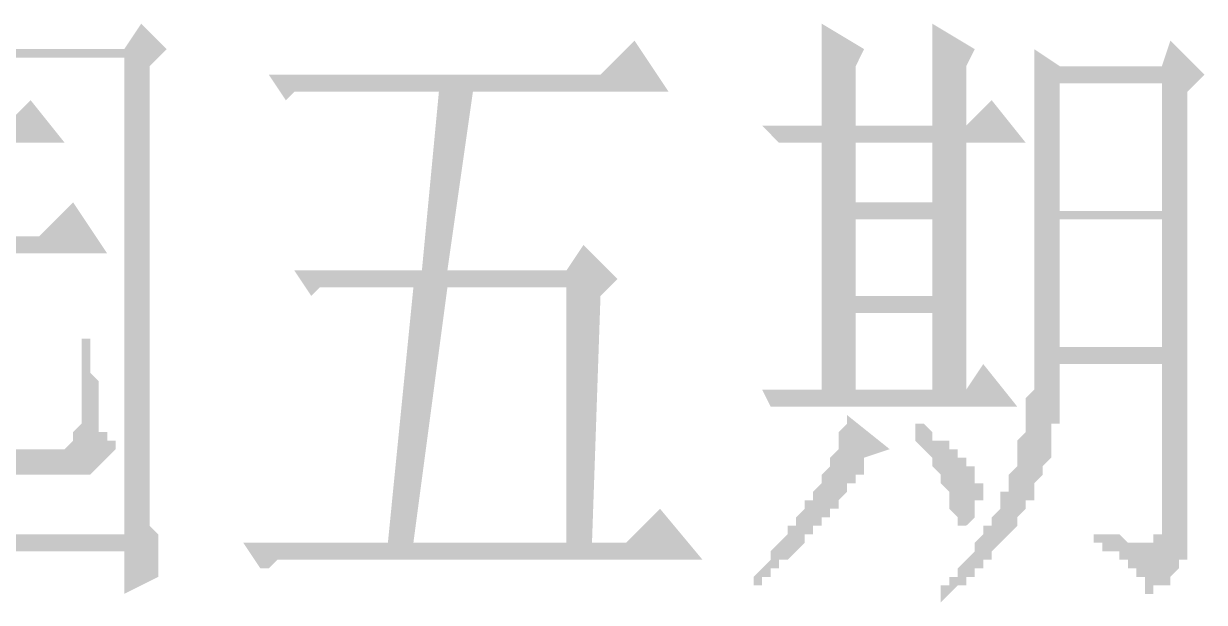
# Model space of a CAD drawing. Header units: inches. Extents: x 11 to 286, y 6 to 196.
# Drawn here: x 264.48 to 270.35, y 134.25 to 137.13 of the extents above; entities that cross this region are included whole.
import ezdxf

# ---------------------------------------------------------------- set-up
doc = ezdxf.new("R2010")
doc.units = ezdxf.units.IN
doc.header["$MEASUREMENT"] = 0
doc.layers.add('PDF_实体填充', color=7, linetype='Continuous', true_color=0xffffff)

msp = doc.modelspace()

# ---------------------------------------------------------------- hatches: boundary and pattern name
at = {"layer": 'PDF_实体填充', "transparency": 33554559}
h = msp.add_hatch(color=7, dxfattribs=at)
h.paths.add_polyline_path([(263.2004, 134.2954), (263.2004, 134.2954), (263.2004, 134.3378), (263.2004, 134.3801), (263.2004, 134.3801), (263.2004, 134.4224), (263.2004, 134.4648), (263.2004, 134.5071), (263.2004, 134.5071), (263.2004, 134.5494), (263.2004, 134.5918), (263.2004, 134.6341), (263.2004, 134.6341), (263.2004, 134.6764), (263.2004, 134.7188), (263.2004, 134.7611), (263.2004, 136.6661), (263.2004, 136.7084), (263.2004, 136.7508), (263.2004, 136.7508), (263.2004, 136.7931), (263.2004, 136.8354), (263.2004, 136.8354), (263.2004, 136.8778), (263.2004, 136.9201), (263.2004, 136.9624), (263.2004, 137.0048), (263.2004, 137.0048), (263.2004, 137.0471), (263.2004, 137.0894), (263.2004, 137.1318), (263.2004, 137.1318), (263.3698, 137.0048), (264.9784, 137.0048), (265.0631, 137.1318), (265.1901, 137.0048), (265.1054, 136.9201), (265.1054, 134.9304), (265.1054, 134.8881), (265.1054, 134.8458), (265.1054, 134.8458), (265.1054, 134.8034), (265.1054, 134.7611), (265.1054, 134.7611), (265.1054, 134.7188), (265.1054, 134.6764), (265.1054, 134.6341), (265.1054, 134.6341), (265.1478, 134.5918), (265.1478, 134.5494), (265.1478, 134.5071), (265.1478, 134.4648), (265.1478, 134.4648), (265.1478, 134.4224), (265.1478, 134.3801), (264.9784, 134.2954), (264.9784, 134.5071), (263.3274, 134.5071), (263.3274, 134.3378), (263.2004, 134.2954)], flags=0)
h.paths.add_polyline_path([(263.3274, 136.9624), (263.3274, 134.5918), (264.9784, 134.5918), (264.9784, 136.9624), (263.3274, 136.9624)], flags=0)
h.paths.add_polyline_path([(263.6238, 136.6238), (264.3858, 136.6238), (264.5128, 136.7508), (264.6821, 136.5391), (263.9201, 136.5391), (263.9201, 136.5391), (263.8778, 136.5391), (263.8354, 136.5391), (263.8354, 136.5391), (263.7931, 136.5391), (263.7508, 136.5391), (263.7508, 136.4968), (263.7084, 136.4968), (263.7084, 136.4968), (263.6238, 136.6238)], flags=0)
h.paths.add_polyline_path([(263.4121, 136.0734), (264.5551, 136.0734), (264.7244, 136.2428), (264.8938, 135.9888), (264.3858, 135.9888), (264.3858, 135.1844), (264.3858, 135.1421), (264.3858, 135.1421), (264.3858, 135.0998), (264.3858, 135.0574), (264.4281, 135.0574), (264.4281, 135.0574), (264.4281, 135.0151), (264.4704, 135.0151), (264.4704, 135.0151), (264.5128, 135.0151), (264.5128, 135.0151), (264.6821, 135.0151), (264.6821, 135.0151), (264.7244, 135.0574), (264.7244, 135.0574), (264.7244, 135.0574), (264.7244, 135.0998), (264.7668, 135.1421), (264.7668, 135.1844), (264.7668, 135.2268), (264.7668, 135.2268), (264.7668, 135.2691), (264.7668, 135.3114), (264.7668, 135.3114), (264.7668, 135.3538), (264.7668, 135.3961), (264.7668, 135.4384), (264.7668, 135.4384), (264.7668, 135.4808), (264.7668, 135.5231), (264.7668, 135.5654), (264.8091, 135.5654), (264.8091, 135.5231), (264.8091, 135.4808), (264.8091, 135.4808), (264.8091, 135.4384), (264.8091, 135.3961), (264.8514, 135.3538), (264.8514, 135.3538), (264.8514, 135.3114), (264.8514, 135.2691), (264.8514, 135.2268), (264.8514, 135.2268), (264.8514, 135.1844), (264.8514, 135.1421), (264.8514, 135.0998), (264.8938, 135.0998), (264.8938, 135.0574), (264.9361, 135.0574), (264.9361, 135.0574), (264.9361, 135.0574), (264.9361, 135.0151), (264.9361, 135.0151), (264.8938, 134.9728), (264.8938, 134.9728), (264.8514, 134.9304), (264.8514, 134.9304), (264.8514, 134.9304), (264.8091, 134.8881), (264.7668, 134.8881), (264.7668, 134.8881), (264.7244, 134.8881), (264.7244, 134.8881), (264.4281, 134.8881), (264.3858, 134.8881), (264.3858, 134.8881), (264.3434, 134.8881), (264.3434, 134.9304), (264.3011, 134.9304), (264.3011, 134.9304), (264.3011, 134.9728), (264.2588, 134.9728), (264.2588, 135.0151), (264.2588, 135.0151), (264.2588, 135.0574), (264.2588, 135.0998), (264.2588, 135.0998), (264.2588, 135.1421), (264.2588, 135.1844), (264.2588, 135.9888), (263.9624, 135.9888), (263.9624, 135.9464), (263.9624, 135.9041), (263.9624, 135.8618), (263.9624, 135.8194), (263.9624, 135.7771), (263.9624, 135.7348), (263.9624, 135.6924), (263.9624, 135.6924), (263.9624, 135.6501), (263.9624, 135.6078), (263.9624, 135.5654), (263.9201, 135.5231), (263.9201, 135.5231), (263.9201, 135.4808), (263.9201, 135.4384), (263.9201, 135.3961), (263.9201, 135.3961), (263.9201, 135.3538), (263.8778, 135.3538), (263.8778, 135.3114), (263.8778, 135.2691), (263.8778, 135.2691), (263.8778, 135.2268), (263.8778, 135.2268), (263.8354, 135.1844), (263.8354, 135.1844), (263.8354, 135.1421), (263.8354, 135.1421), (263.7931, 135.1421), (263.7931, 135.0998), (263.7931, 135.0574), (263.7508, 135.0574), (263.7508, 135.0151), (263.7508, 135.0151), (263.7084, 134.9728), (263.7084, 134.9728), (263.6661, 134.9304), (263.6661, 134.9304), (263.6238, 134.8881), (263.6238, 134.8881), (263.6238, 134.8458), (263.5814, 134.8458), (263.5814, 134.8034), (263.5391, 134.8034), (263.5391, 134.7611), (263.4968, 134.7611), (263.4968, 134.7611), (263.4544, 134.7188), (263.4544, 134.7188), (263.4121, 134.7188), (263.4121, 134.7188), (263.4121, 134.7611), (263.4544, 134.7611), (263.4544, 134.8034), (263.4968, 134.8034), (263.4968, 134.8458), (263.5391, 134.8458), (263.5391, 134.8881), (263.5814, 134.8881), (263.5814, 134.9304), (263.5814, 134.9728), (263.6238, 134.9728), (263.6238, 135.0151), (263.6238, 135.0151), (263.6661, 135.0574), (263.6661, 135.0574), (263.6661, 135.0998), (263.7084, 135.1421), (263.7084, 135.1421), (263.7084, 135.1844), (263.7508, 135.2268), (263.7508, 135.2268), (263.7508, 135.2268), (263.7508, 135.2691), (263.7508, 135.2691), (263.7508, 135.3114), (263.7508, 135.3114), (263.7931, 135.3538), (263.7931, 135.3961), (263.7931, 135.3961), (263.7931, 135.4384), (263.7931, 135.4808), (263.7931, 135.4808), (263.7931, 135.5231), (263.7931, 135.5654), (263.7931, 135.5654), (263.8354, 135.6078), (263.8354, 135.6501), (263.8354, 135.6924), (263.8354, 135.7348), (263.8354, 135.7348), (263.8354, 135.7771), (263.8354, 135.8194), (263.8354, 135.8618), (263.8354, 135.9041), (263.8354, 135.9464), (263.8354, 135.9888), (263.8354, 135.9888), (263.7508, 135.9888), (263.7084, 135.9888), (263.6661, 135.9888), (263.6661, 135.9888), (263.6238, 135.9888), (263.5814, 135.9888), (263.5814, 135.9888), (263.5391, 135.9888), (263.5391, 135.9464), (263.4968, 135.9464), (263.4968, 135.9464), (263.4121, 136.0734), (263.4121, 136.0734)], flags=0)
h = msp.add_hatch(color=7, dxfattribs=at)
h.paths.add_polyline_path([(268.6191, 136.5391), (268.6191, 136.2428), (269.0001, 136.2428), (269.0001, 136.5391), (268.6191, 136.5391)], flags=0)
h.paths.add_polyline_path([(268.6191, 136.1581), (268.6191, 135.7771), (269.0001, 135.7771), (269.0001, 136.1581), (268.6191, 136.1581)], flags=0)
h.paths.add_polyline_path([(268.6191, 135.6924), (268.6191, 135.3114), (269.0001, 135.3114), (269.0001, 135.6924), (268.6191, 135.6924)], flags=0)
h.paths.add_polyline_path([(268.4498, 136.6238), (268.4498, 136.6661), (268.4498, 136.7084), (268.4498, 136.7508), (268.4498, 136.7508), (268.4498, 136.7931), (268.4498, 136.8354), (268.4498, 136.8778), (268.4498, 136.9201), (268.4498, 136.9201), (268.4498, 136.9624), (268.4498, 137.0048), (268.4498, 137.0471), (268.4498, 137.0471), (268.4498, 137.0894), (268.4498, 137.0894), (268.4498, 137.1318), (268.4498, 137.1318), (268.6614, 137.0048), (268.6191, 136.9201), (268.6191, 136.6238), (269.0001, 136.6238), (269.0001, 136.6661), (269.0001, 136.6661), (269.0001, 136.7084), (269.0001, 136.7508), (269.0001, 136.7508), (269.0001, 136.7931), (269.0001, 136.8354), (269.0001, 136.8778), (269.0001, 136.8778), (269.0001, 136.9201), (269.0001, 136.9624), (269.0001, 137.0048), (269.0001, 137.0471), (269.0001, 137.0471), (269.0001, 137.0894), (269.0001, 137.1318), (269.0001, 137.1318), (269.2118, 137.0048), (269.1694, 136.9201), (269.1694, 136.6238), (269.1694, 136.6238), (269.2964, 136.7508), (269.4658, 136.5391), (269.1694, 136.5391), (269.1694, 135.3114), (269.1694, 135.3114), (269.2541, 135.4384), (269.4234, 135.2268), (268.3651, 135.2268), (268.1958, 135.2268), (268.1534, 135.3114), (268.4498, 135.3114), (268.4498, 136.5391), (268.3651, 136.5391), (268.2381, 136.5391), (268.1534, 136.6238), (268.4498, 136.6238)], flags=0)
h.paths.add_polyline_path([(268.5768, 135.1844), (268.7884, 135.0151), (268.6614, 134.9728), (268.6614, 134.9304), (268.6614, 134.8881), (268.6191, 134.8881), (268.6191, 134.8458), (268.5768, 134.8458), (268.5768, 134.8034), (268.5344, 134.7611), (268.5344, 134.7611), (268.5344, 134.7188), (268.4921, 134.7188), (268.4921, 134.6764), (268.4498, 134.6764), (268.4498, 134.6341), (268.4074, 134.6341), (268.4074, 134.5918), (268.3651, 134.5918), (268.3651, 134.5494), (268.3651, 134.5494), (268.3228, 134.5071), (268.3228, 134.5071), (268.2804, 134.4648), (268.2804, 134.4648), (268.2381, 134.4648), (268.2381, 134.4224), (268.1958, 134.4224), (268.1958, 134.3801), (268.1534, 134.3801), (268.1534, 134.3801), (268.1534, 134.3378), (268.1111, 134.3378), (268.1111, 134.3801), (268.1111, 134.3801), (268.1534, 134.4224), (268.1534, 134.4224), (268.1958, 134.4648), (268.1958, 134.5071), (268.1958, 134.5071), (268.2381, 134.5494), (268.2381, 134.5494), (268.2804, 134.5918), (268.2804, 134.5918), (268.2804, 134.6341), (268.3228, 134.6341), (268.3228, 134.6764), (268.3651, 134.7188), (268.3651, 134.7188), (268.3651, 134.7611), (268.3651, 134.7611), (268.4074, 134.7611), (268.4074, 134.8034), (268.4074, 134.8034), (268.4498, 134.8458), (268.4498, 134.8881), (268.4498, 134.8881), (268.4921, 134.9304), (268.4921, 134.9728), (268.4921, 134.9728), (268.5344, 135.0151), (268.5344, 135.0574), (268.5344, 135.0574), (268.5344, 135.0998), (268.5768, 135.1421), (268.5768, 135.1421), (268.5768, 135.1844), (268.5768, 135.1844), (268.5768, 135.1844)], flags=0)
h.paths.add_polyline_path([(268.9154, 135.1421), (268.9578, 135.1421), (269.0001, 135.0998), (269.0001, 135.0574), (269.0424, 135.0574), (269.0848, 135.0574), (269.0848, 135.0151), (269.1271, 135.0151), (269.1271, 134.9728), (269.1694, 134.9728), (269.1694, 134.9728), (269.1694, 134.9304), (269.1694, 134.9304), (269.2118, 134.9304), (269.2118, 134.9304), (269.2118, 134.8881), (269.2118, 134.8458), (269.2541, 134.8458), (269.2541, 134.8034), (269.2541, 134.7611), (269.2118, 134.7611), (269.2118, 134.7188), (269.2118, 134.6764), (269.2118, 134.6764), (269.1694, 134.6341), (269.1694, 134.6341), (269.1694, 134.6341), (269.1271, 134.6341), (269.1271, 134.6341), (269.1271, 134.6764), (269.0848, 134.7188), (269.0848, 134.7188), (269.0848, 134.7611), (269.0848, 134.7611), (269.0848, 134.8034), (269.0848, 134.8034), (269.0424, 134.8458), (269.0424, 134.8458), (269.0424, 134.8881), (269.0001, 134.9304), (269.0001, 134.9304), (269.0001, 134.9728), (268.9578, 135.0151), (268.9578, 135.0151), (268.9154, 135.0574), (268.9154, 135.0998), (268.9154, 135.1421), (268.9154, 135.1421)], flags=0)
h.paths.add_polyline_path([(269.6351, 136.8354), (269.6351, 136.2004), (270.1431, 136.2004), (270.1431, 136.8354), (269.6351, 136.8354)], flags=0)
h.paths.add_polyline_path([(269.6351, 136.1581), (269.6351, 136.1158), (269.6351, 136.0734), (269.6351, 136.0311), (269.6351, 135.9888), (269.6351, 135.9888), (269.6351, 135.9464), (269.6351, 135.9041), (269.6351, 135.8618), (269.6351, 135.8194), (269.6351, 135.8194), (269.6351, 135.7771), (269.6351, 135.7348), (269.6351, 135.6924), (269.6351, 135.6924), (269.6351, 135.6501), (269.6351, 135.6078), (269.6351, 135.6078), (269.6351, 135.5654), (269.6351, 135.5231), (269.6351, 135.5231), (270.1431, 135.5231), (270.1431, 136.1581), (269.6351, 136.1581)], flags=0)
h.paths.add_polyline_path([(269.8044, 134.5918), (269.8044, 134.5918), (269.8468, 134.5918), (269.8891, 134.5918), (269.8891, 134.5918), (269.9314, 134.5918), (269.9738, 134.5494), (269.9738, 134.5494), (270.0161, 134.5494), (270.0161, 134.5494), (270.0584, 134.5494), (270.0584, 134.5494), (270.1008, 134.5494), (270.1008, 134.5494), (270.1008, 134.5918), (270.1431, 134.5918), (270.1431, 134.6341), (270.1431, 134.6764), (270.1431, 134.6764), (270.1431, 135.4384), (269.6351, 135.4384), (269.6351, 135.3961), (269.6351, 135.3538), (269.6351, 135.3114), (269.6351, 135.3114), (269.6351, 135.2691), (269.6351, 135.2268), (269.6351, 135.1844), (269.6351, 135.1421), (269.5928, 135.1421), (269.5928, 135.0998), (269.5928, 135.0574), (269.5928, 135.0574), (269.5928, 135.0151), (269.5928, 134.9728), (269.5504, 134.9304), (269.5504, 134.9304), (269.5504, 134.8881), (269.5504, 134.8881), (269.5081, 134.8458), (269.5081, 134.8034), (269.5081, 134.8034), (269.5081, 134.7611), (269.4658, 134.7611), (269.4658, 134.7188), (269.4658, 134.7188), (269.4234, 134.6764), (269.4234, 134.6341), (269.4234, 134.6341), (269.3811, 134.5918), (269.3811, 134.5918), (269.3388, 134.5494), (269.3388, 134.5494), (269.2964, 134.5071), (269.2964, 134.5071), (269.2964, 134.4648), (269.2541, 134.4648), (269.2541, 134.4224), (269.2118, 134.4224), (269.2118, 134.3801), (269.1694, 134.3801), (269.1694, 134.3378), (269.1271, 134.3378), (269.1271, 134.3378), (269.0848, 134.2954), (269.0848, 134.2954), (269.0424, 134.2531), (269.0424, 134.2531), (269.0424, 134.2954), (269.0424, 134.3378), (269.0848, 134.3378), (269.0848, 134.3801), (269.1271, 134.3801), (269.1271, 134.4224), (269.1271, 134.4224), (269.1694, 134.4648), (269.1694, 134.4648), (269.2118, 134.5071), (269.2118, 134.5071), (269.2118, 134.5494), (269.2541, 134.5918), (269.2541, 134.5918), (269.2541, 134.6341), (269.2964, 134.6341), (269.2964, 134.6764), (269.2964, 134.6764), (269.3388, 134.7188), (269.3388, 134.7188), (269.3388, 134.7611), (269.3388, 134.8034), (269.3811, 134.8034), (269.3811, 134.8458), (269.3811, 134.8881), (269.3811, 134.8881), (269.4234, 134.9304), (269.4234, 134.9728), (269.4234, 134.9728), (269.4234, 135.0151), (269.4234, 135.0574), (269.4658, 135.0998), (269.4658, 135.0998), (269.4658, 135.1421), (269.4658, 135.1421), (269.4658, 135.1844), (269.4658, 135.1844), (269.4658, 135.2268), (269.4658, 135.2268), (269.4658, 135.2691), (269.4658, 135.2691), (269.5081, 135.3114), (269.5081, 135.3538), (269.5081, 135.3538), (269.5081, 135.3961), (269.5081, 135.4384), (269.5081, 135.4384), (269.5081, 135.4808), (269.5081, 135.5231), (269.5081, 135.5231), (269.5081, 135.5654), (269.5081, 135.6078), (269.5081, 135.6501), (269.5081, 135.6924), (269.5081, 135.7348), (269.5081, 135.7348), (269.5081, 135.7771), (269.5081, 135.8194), (269.5081, 135.8618), (269.5081, 135.9041), (269.5081, 135.9464), (269.5081, 135.9888), (269.5081, 136.0311), (269.5081, 136.0734), (269.5081, 136.1158), (269.5081, 136.1581), (269.5081, 136.2004), (269.5081, 136.2428), (269.5081, 136.2851), (269.5081, 136.3274), (269.5081, 136.3274), (269.5081, 136.3698), (269.5081, 136.4121), (269.5081, 136.4544), (269.5081, 136.4968), (269.5081, 136.5391), (269.5081, 136.5391), (269.5081, 136.5814), (269.5081, 136.6238), (269.5081, 136.6661), (269.5081, 136.6661), (269.5081, 136.7084), (269.5081, 136.7508), (269.5081, 136.7931), (269.5081, 136.7931), (269.5081, 136.8354), (269.5081, 136.8354), (269.5081, 136.8778), (269.5081, 136.9201), (269.5081, 136.9201), (269.5081, 136.9624), (269.5081, 136.9624), (269.5081, 137.0048), (269.5081, 137.0048), (269.5081, 137.0048), (269.6351, 136.9201), (270.1431, 136.9201), (270.1854, 137.0471), (270.3548, 136.8778), (270.2701, 136.7931), (270.2701, 134.6341), (270.2701, 134.5918), (270.2701, 134.5918), (270.2701, 134.5494), (270.2701, 134.5071), (270.2701, 134.5071), (270.2701, 134.4648), (270.2278, 134.4648), (270.2278, 134.4224), (270.2278, 134.4224), (270.1854, 134.3801), (270.1854, 134.3801), (270.1854, 134.3378), (270.1431, 134.3378), (270.1008, 134.3378), (270.1008, 134.2954), (270.0584, 134.2954), (270.0584, 134.2954), (270.0584, 134.2954), (270.0584, 134.3378), (270.0584, 134.3378), (270.0584, 134.3801), (270.0161, 134.3801), (270.0161, 134.4224), (270.0161, 134.4224), (269.9738, 134.4224), (269.9738, 134.4648), (269.9314, 134.4648), (269.9314, 134.5071), (269.8891, 134.5071), (269.8468, 134.5071), (269.8468, 134.5494), (269.8044, 134.5494), (269.8044, 134.5494), (269.8044, 134.5918), (269.8044, 134.5918)], flags=0)
h = msp.add_hatch(color=7, dxfattribs=at)
h.paths.add_polyline_path([(267.3491, 135.7771), (267.3068, 134.5494), (267.4761, 134.5494), (267.6454, 134.7188), (267.8571, 134.4648), (265.9098, 134.4648), (265.8674, 134.4648), (265.8251, 134.4648), (265.8251, 134.4648), (265.7828, 134.4648), (265.7828, 134.4648), (265.7404, 134.4648), (265.6981, 134.4224), (265.6981, 134.4224), (265.6558, 134.4224), (265.6558, 134.4224), (265.5711, 134.5494), (266.2908, 134.5494), (266.4178, 135.8194), (266.1214, 135.8194), (266.1214, 135.8194), (266.0791, 135.8194), (266.0368, 135.8194), (266.0368, 135.8194), (265.9944, 135.8194), (265.9944, 135.8194), (265.9521, 135.8194), (265.9521, 135.8194), (265.9098, 135.7771), (265.9098, 135.7771), (265.8251, 135.9041), (266.4601, 135.9041), (266.5448, 136.7931), (266.0368, 136.7931), (265.9944, 136.7931), (265.9944, 136.7931), (265.9521, 136.7931), (265.9098, 136.7931), (265.9098, 136.7931), (265.8674, 136.7931), (265.8674, 136.7931), (265.8251, 136.7931), (265.7828, 136.7508), (265.7828, 136.7508), (265.6981, 136.8778), (267.3491, 136.8778), (267.5184, 137.0471), (267.6878, 136.7931), (266.7141, 136.7931), (266.5871, 135.9041), (267.1798, 135.9041), (267.2644, 136.0311), (267.4338, 135.8618), (267.3491, 135.7771)], flags=0)
h.paths.add_polyline_path([(267.1798, 134.5494), (267.1798, 135.8194), (266.5871, 135.8194), (266.4178, 134.5494), (267.1798, 134.5494), (267.1798, 134.5494)], flags=0)

doc.saveas('drawing.dxf')
